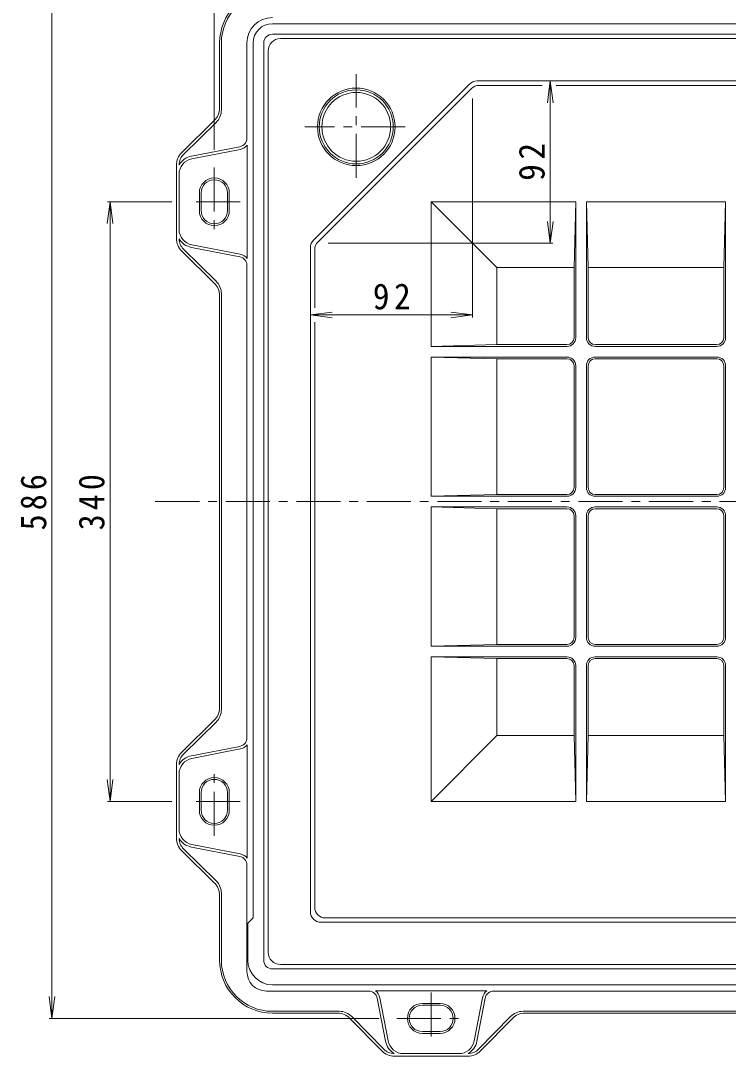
# Model space of a CAD drawing. Units: millimetres, scale not verified. Extents: x -960 to 840, y -688 to 698.
# Drawn here: x -721 to -319, y -385 to 203 of the extents above; entities that cross this region are included whole.
import ezdxf

# ---------------------------------------------------------------- set-up
doc = ezdxf.new("R2010")
doc.units = ezdxf.units.MM
doc.header["$LTSCALE"] = 5
doc.linetypes.add('CHAIN1', pattern=[8, 5, -1, 1, -1])
for name, color, linetype, lineweight in [('0-0_通り芯', 3, 'Continuous', 9), ('0-1_躯体', 2, 'Continuous', 9), ('0-4_その他', 7, 'Continuous', 9)]:
    doc.layers.add(name, color=color, linetype=linetype, lineweight=lineweight)
doc.styles.add('ＭＳ ゴシック', font='')
doc.styles.get('ＭＳ ゴシック').set_extended_font_data('MS Gothic')

msp = doc.modelspace()

# ---------------------------------------------------------------- linework, layer by layer
at = {"layer": '0-0_通り芯'}
for p, q in [((-573.49, 192.493), (-62.491, 192.493)), ((-580.49, 185.493), (-580.49, -325.507)), ((-554.733, 78.25), (-466.248, 166.736)), ((-462.005, 168.493), (-173.976, 168.493)), ((-460.938, 166.025), (-425.017, 166.025)), ((-417.067, 166.025), (-175.043, 166.025)), ((-552.265, 77.183), (-465.18, 164.268)), ((-450.67, 62.672), (-487.99, 99.993)), ((-405.991, 99.993), (-487.99, 99.993)), ((-487.99, 17.993), (-487.99, 99.993)), ((-406.991, 62.672), (-405.991, 99.993)), ((-405.991, 22.993), (-405.991, 99.993)), ((-398.991, 62.672), (-399.991, 99.993)), ((-399.991, 22.993), (-399.991, 99.993)), ((-320.991, 99.993), (-399.991, 99.993)), ((-321.99, 62.672), (-320.991, 99.993)), ((-320.991, 22.993), (-320.991, 99.993)), ((-556.49, -302.507), (-556.49, 74.008)), ((-554.022, 39.915), (-554.022, 72.94)), ((-406.991, 62.672), (-450.67, 62.672)), ((-450.67, 18.993), (-450.67, 62.672)), ((-406.991, 22.993), (-406.991, 62.672)), ((-321.99, 62.672), (-398.991, 62.672)), ((-398.991, 22.993), (-398.991, 62.672)), ((-321.99, 22.993), (-321.99, 62.672)), ((-554.022, -300.039), (-554.022, 31.708)), ((-450.67, 18.993), (-487.99, 17.993)), ((-410.991, 17.993), (-487.99, 17.993)), ((-410.991, 18.993), (-450.67, 18.993)), ((-325.99, 18.993), (-394.991, 18.993)), ((-325.99, 17.993), (-394.991, 17.993)), ((-487.99, 11.993), (-450.67, 10.993)), ((-410.991, 11.993), (-487.99, 11.993)), ((-487.99, -67.007), (-487.99, 11.993)), ((-325.99, 11.993), (-394.991, 11.993)), ((-450.67, -66.007), (-450.67, 10.993)), ((-410.991, 10.993), (-450.67, 10.993)), ((-406.991, -62.007), (-406.991, 6.993)), ((-405.991, -62.007), (-405.991, 6.993)), ((-399.991, -62.007), (-399.991, 6.993)), ((-398.991, -62.007), (-398.991, 6.993)), ((-325.99, 10.993), (-394.991, 10.993)), ((-321.99, -62.007), (-321.99, 6.993)), ((-320.991, -62.007), (-320.991, 6.993)), ((-450.67, -66.007), (-487.99, -67.007)), ((-410.991, -67.007), (-487.99, -67.007)), ((-410.991, -66.007), (-450.67, -66.007)), ((-394.991, -66.007), (-325.99, -66.007)), ((-394.991, -67.007), (-325.99, -67.007)), ((-450.67, -74.007), (-487.99, -73.007)), ((-410.991, -73.007), (-487.99, -73.007)), ((-487.99, -152.007), (-487.99, -73.007)), ((-450.67, -74.007), (-450.67, -151.007)), ((-410.991, -74.007), (-450.67, -74.007)), ((-394.991, -73.007), (-325.99, -73.007)), ((-394.991, -74.007), (-325.99, -74.007)), ((-406.991, -78.007), (-406.991, -147.007)), ((-405.991, -78.007), (-405.991, -147.007)), ((-399.991, -78.007), (-399.991, -147.007)), ((-398.991, -78.007), (-398.991, -147.007)), ((-321.99, -78.007), (-321.99, -147.007)), ((-320.991, -78.007), (-320.991, -147.007)), ((-487.99, -152.007), (-450.67, -151.007)), ((-410.991, -152.007), (-487.99, -152.007)), ((-410.991, -151.007), (-450.67, -151.007)), ((-325.99, -151.007), (-394.991, -151.007)), ((-325.99, -152.007), (-394.991, -152.007)), ((-450.67, -159.007), (-487.99, -158.007)), ((-410.991, -158.007), (-487.99, -158.007)), ((-487.99, -240.007), (-487.99, -158.007)), ((-325.99, -158.007), (-394.991, -158.007)), ((-450.67, -159.007), (-450.67, -202.686)), ((-410.991, -159.007), (-450.67, -159.007)), ((-406.991, -163.007), (-406.991, -202.686)), ((-405.991, -163.007), (-405.991, -240.007)), ((-399.991, -163.007), (-399.991, -240.007)), ((-398.991, -163.007), (-398.991, -202.686)), ((-325.99, -159.007), (-394.991, -159.007)), ((-321.99, -163.007), (-321.99, -202.686)), ((-320.991, -163.007), (-320.991, -240.007)), ((-450.67, -202.686), (-487.99, -240.007)), ((-406.991, -202.686), (-450.67, -202.686)), ((-406.991, -202.686), (-405.991, -240.007)), ((-398.991, -202.686), (-399.991, -240.007)), ((-321.99, -202.686), (-398.991, -202.686)), ((-321.99, -202.686), (-320.991, -240.007)), ((-405.991, -240.007), (-487.99, -240.007)), ((-320.991, -240.007), (-399.991, -240.007)), ((-550.491, -308.507), (-85.491, -308.507)), ((-548.023, -306.039), (-87.959, -306.039)), ((-573.49, -332.507), (-62.491, -332.507))]:
    msp.add_line(p, q, dxfattribs=at)
at = {"layer": '0-0_通り芯', "linetype": 'CHAIN1'}
for p, q in [((-530.491, 113.503), (-530.491, 172.302)), ((-502.749, 142.493), (-559.589, 142.493)), ((-644.477, -70.007), (7.415, -70.007))]:
    msp.add_line(p, q, dxfattribs=at)
at = {"layer": '0-0_通り芯'}
for radius in [22, 21, 19.5]:
    msp.add_circle((-530.491, 142.493), radius, dxfattribs=at)
for centre, radius, start, end in [((-573.49, 185.493), 7, 90, 180), ((-462.005, 162.493), 6, 90, 134.99933), ((-460.938, 160.025), 6, 90, 134.99933), ((-550.491, 74.008), 6, 135.00067, 180), ((-548.023, 72.94), 6, 135.00067, 180), ((-410.991, 22.993), 4, 270, 0), ((-410.991, 22.993), 5, 270, 0), ((-394.991, 22.993), 5, 180, 270), ((-394.991, 22.993), 4, 180, 270), ((-325.99, 22.993), 5, 270, 0), ((-325.99, 22.993), 4, 270, 0), ((-410.991, 6.993), 5, 0, 90), ((-394.991, 6.993), 5, 90, 180), ((-325.99, 6.993), 5, 0, 90), ((-410.991, 6.993), 4, 0, 90), ((-394.991, 6.993), 4, 90, 180), ((-325.99, 6.993), 4, 0, 90), ((-410.991, -62.007), 5, 270, 0), ((-410.991, -62.007), 4, 270, 0), ((-394.991, -62.007), 5, 180, 270), ((-394.991, -62.007), 4, 180, 270), ((-325.99, -62.007), 4, 270, 0), ((-325.99, -62.007), 5, 270, 0), ((-410.991, -78.007), 5, 0, 90), ((-410.991, -78.007), 4, 0, 90), ((-394.991, -78.007), 5, 90, 180), ((-394.991, -78.007), 4, 90, 180), ((-325.99, -78.007), 5, 0, 90), ((-325.99, -78.007), 4, 0, 90), ((-410.991, -147.007), 4, 270, 0), ((-410.991, -147.007), 5, 270, 0), ((-394.991, -147.007), 5, 180, 270), ((-394.991, -147.007), 4, 180, 270), ((-325.99, -147.007), 5, 270, 0), ((-325.99, -147.007), 4, 270, 0), ((-410.991, -163.007), 5, 0, 90), ((-394.991, -163.007), 5, 90, 180), ((-325.99, -163.007), 5, 0, 90), ((-410.991, -163.007), 4, 0, 90), ((-394.991, -163.007), 4, 90, 180), ((-325.99, -163.007), 4, 0, 90), ((-550.491, -302.507), 6, 180, 270), ((-548.023, -300.039), 6, 180, 270), ((-573.49, -325.507), 7, 180, 270)]:
    msp.add_arc(centre, radius, start, end, dxfattribs=at)
at = {"layer": '0-1_躯体'}
for p, q in [((-57.991, 200.993), (-577.991, 200.993)), ((-57.991, 194.993), (-577.991, 194.993)), ((-607.99, 189.993), (-607.99, 153.195)), ((-606.991, 189.993), (-606.991, 152.075)), ((-592.491, 136.116), (-592.491, 189.993)), ((-588.991, -306.007), (-588.991, 189.993)), ((-582.991, 189.993), (-582.991, -330.007)), ((-629.488, 127.934), (-610.993, 146.052)), ((-609.993, 144.932), (-628.439, 126.862)), ((-596.538, 131.207), (-623.991, 125.878)), ((-623.705, 124.406), (-596.252, 129.735)), ((-592.352, 132.135), (-592.352, 67.85)), ((-632.491, 120.79), (-632.491, 79.195)), ((-630.991, 115.571), (-630.991, 84.415)), ((-619.491, 104.993), (-619.491, 94.993)), ((-618.491, 104.993), (-618.491, 94.993)), ((-603.491, 104.993), (-603.491, 94.993)), ((-602.49, 104.993), (-602.49, 94.993)), ((-629.488, 72.052), (-610.993, 53.934)), ((-609.993, 55.054), (-628.439, 73.123)), ((-596.538, 68.778), (-623.991, 74.107)), ((-623.705, 75.58), (-596.252, 70.251)), ((-592.491, 63.87), (-592.491, -203.884)), ((-606.991, -187.924), (-606.991, 47.91)), ((-607.99, -186.804), (-607.99, 46.79)), ((-629.488, -212.066), (-610.993, -193.948)), ((-609.993, -195.068), (-628.439, -213.138)), ((-596.538, -208.793), (-623.991, -214.121)), ((-623.705, -215.594), (-596.252, -210.265)), ((-592.352, -272.149), (-592.352, -207.865)), ((-632.491, -260.804), (-632.491, -219.21)), ((-630.991, -255.585), (-630.991, -224.429)), ((-619.491, -245.007), (-619.491, -235.007)), ((-618.491, -245.007), (-618.491, -235.007)), ((-603.491, -245.007), (-603.491, -235.007)), ((-602.49, -245.007), (-602.49, -235.007)), ((-629.488, -267.948), (-610.993, -286.066)), ((-609.993, -284.946), (-628.439, -266.876)), ((-596.538, -271.221), (-623.991, -265.893)), ((-623.705, -264.42), (-596.252, -269.749)), ((-592.491, -336.509), (-592.491, -276.13)), ((-607.99, -330.007), (-607.99, -293.21)), ((-606.991, -330.007), (-606.991, -292.09)), ((-591.991, -309.007), (-588.991, -306.007)), ((-591.991, -330.007), (-591.991, -309.007)), ((-577.991, -335.007), (-57.99, -335.007)), ((-577.991, -344.007), (-57.99, -344.007)), ((-581.491, -347.509), (-523.531, -347.509)), ((-519.55, -347.37), (-456.431, -347.37)), ((-518.622, -351.556), (-513.876, -376.008)), ((-512.404, -375.722), (-517.15, -351.27)), ((-463.578, -375.722), (-458.831, -351.27)), ((-457.359, -351.556), (-462.105, -376.008)), ((-183.531, -347.509), (-452.45, -347.509)), ((-492.991, -354.507), (-482.99, -354.507)), ((-492.991, -355.507), (-482.99, -355.507)), ((-577.991, -359.007), (-540.073, -359.007)), ((-577.991, -360.007), (-541.193, -360.007)), ((-515.931, -381.505), (-534.05, -363.009)), ((-532.93, -362.009), (-514.86, -380.455)), ((-443.052, -362.009), (-461.121, -380.455)), ((-460.05, -381.505), (-441.931, -363.009)), ((-200.073, -359.007), (-435.908, -359.007)), ((-201.193, -360.007), (-434.788, -360.007)), ((-492.991, -370.507), (-482.99, -370.507)), ((-492.991, -371.507), (-482.99, -371.507)), ((-508.788, -384.507), (-467.193, -384.507)), ((-503.569, -383.007), (-472.412, -383.007))]:
    msp.add_line(p, q, dxfattribs=at)
at = {"layer": '0-1_躯体', "linetype": 'CHAIN1'}
for p, q in [((-610.991, 119.498), (-610.991, 81.068)), ((-596.312, 99.993), (-625.179, 99.993)), ((-610.991, -259.513), (-610.991, -221.082)), ((-596.312, -240.007), (-625.179, -240.007)), ((-487.991, -348.329), (-487.991, -377.196)), ((-507.496, -363.007), (-469.066, -363.007))]:
    msp.add_line(p, q, dxfattribs=at)
at = {"layer": '0-1_躯体'}
for centre, radius, start, end in [((-577.991, 189.993), 30, 90, 180), ((-577.991, 189.993), 29, 90, 180), ((-577.991, 189.993), 14.5, 90, 180), ((-577.991, 189.993), 11, 90, 180), ((-577.991, 189.993), 5, 90, 180), ((-617.99, 153.195), 10, 314.40933, 0), ((-616.991, 152.075), 10, 314.40973, 0), ((-597.49, 136.116), 5, 280.98485, 0), ((-597.49, 136.116), 6.5, 280.98485, 322.23773), ((-622.491, 120.79), 10, 134.40933, 180), ((-621.99, 115.571), 9, 100.98431, 180), ((-622.491, 120.79), 8.5, 134.40933, 178.70125), ((-621.99, 115.571), 10.5, 100.98431, 148.97437), ((-610.991, 104.993), 8.5, 0, 180), ((-610.991, 104.993), 7.5, 0, 180), ((-610.991, 94.993), 8.5, 180, 0), ((-610.991, 94.993), 7.5, 180, 0), ((-621.99, 84.415), 9, 180, 259.01569), ((-622.491, 79.195), 10, 180, 225.59067), ((-622.491, 79.195), 8.5, 181.29875, 225.59067), ((-621.99, 84.415), 10.5, 211.02563, 259.01569), ((-597.49, 63.87), 5, 0, 79.01515), ((-597.49, 63.87), 6.5, 37.76227, 79.01515), ((-617.99, 46.79), 10, 0, 45.59067), ((-616.991, 47.91), 10, 0, 45.59027), ((-617.99, -186.804), 10, 314.40933, 0), ((-616.991, -187.924), 10, 314.40973, 0), ((-597.49, -203.884), 5, 280.98485, 0), ((-597.49, -203.884), 6.5, 280.98485, 322.23773), ((-622.491, -219.21), 10, 134.40933, 180), ((-621.99, -224.429), 9, 100.98431, 180), ((-622.491, -219.21), 8.5, 134.40933, 178.70125), ((-621.99, -224.429), 10.5, 100.98431, 148.97437), ((-610.991, -235.007), 8.5, 0, 180), ((-610.991, -235.007), 7.5, 0, 180), ((-610.991, -245.007), 8.5, 180, 0), ((-610.991, -245.007), 7.5, 180, 0), ((-621.99, -255.585), 9, 180, 259.01569), ((-622.491, -260.804), 10, 180, 225.59067), ((-622.491, -260.804), 8.5, 181.29875, 225.59067), ((-621.99, -255.585), 10.5, 211.02563, 259.01569), ((-597.49, -276.13), 6.5, 37.76227, 79.01515), ((-597.49, -276.13), 5, 0, 79.01515), ((-617.99, -293.21), 10, 0, 45.59067), ((-616.991, -292.09), 10, 0, 45.59027), ((-577.991, -330.007), 30, 180, 270), ((-577.991, -330.007), 29, 180, 270), ((-577.991, -330.007), 14, 180, 270), ((-577.991, -330.007), 5, 180, 270), ((-581.491, -336.509), 11, 180, 270), ((-523.531, -352.509), 5, 10.98474, 90), ((-523.531, -352.509), 6.5, 10.9845, 52.23773), ((-452.45, -352.509), 6.5, 127.76227, 169.0155), ((-452.45, -352.509), 5, 90, 169.01526), ((-492.991, -363.007), 8.5, 90, 270), ((-492.991, -363.007), 7.5, 90, 270), ((-482.99, -363.007), 8.5, 270, 90), ((-482.99, -363.007), 7.5, 270, 90), ((-541.193, -370.007), 10, 44.40933, 90), ((-540.073, -369.007), 10, 44.40973, 90), ((-435.908, -369.007), 10, 90, 135.59027), ((-434.788, -370.007), 10, 90, 135.59067), ((-503.569, -374.007), 9, 190.98431, 270), ((-472.412, -374.007), 9, 270, 349.01569), ((-508.788, -374.507), 10, 224.40933, 270), ((-508.788, -374.507), 8.5, 224.40933, 268.70125), ((-503.569, -374.007), 10.5, 190.98431, 238.97437), ((-467.193, -374.507), 10, 270, 315.59067), ((-472.412, -374.007), 10.5, 301.02563, 349.01569), ((-467.193, -374.507), 8.5, 271.29875, 315.59067)]:
    msp.add_arc(centre, radius, start, end, dxfattribs=at)
at = {"layer": '0-4_その他'}
for p, q in [((-610.991, 316.583), (-610.991, 129.498)), ((-703.081, -363.007), (-703.081, 222.993)), ((-420.458, 168.493), (-422.089, 156.1)), ((-420.458, 76.493), (-420.458, 168.493)), ((-420.458, 168.493), (-418.826, 156.1)), ((-464.491, 34.319), (-464.491, 158.493)), ((-670.117, 99.993), (-671.748, 87.6)), ((-671.617, 99.993), (-635.179, 99.993)), ((-670.117, -240.007), (-670.117, 99.993)), ((-670.117, 99.993), (-668.485, 87.6)), ((-420.458, 76.493), (-422.089, 88.886)), ((-420.458, 76.493), (-418.826, 88.886)), ((-418.958, 76.493), (-546.491, 76.493)), ((-556.491, 35.819), (-544.097, 37.45)), ((-556.491, 35.819), (-544.097, 34.187)), ((-464.491, 35.819), (-476.884, 34.187)), ((-670.117, -240.007), (-671.748, -227.614)), ((-670.117, -240.007), (-668.485, -227.614)), ((-671.617, -240.007), (-635.179, -240.007)), ((-703.081, -363.007), (-704.712, -350.614)), ((-703.081, -363.007), (-701.449, -350.614)), ((-704.581, -363.007), (-517.496, -363.007))]:
    msp.add_line(p, q, dxfattribs=at)
msp.add_lwpolyline([(-556.491, 35.819), (-464.491, 35.819), (-476.884, 37.45)], dxfattribs=at)

# ---------------------------------------------------------------- texts
at = {"layer": '0-4_その他', "color": 2, "char_height": 14.66, "attachment_point": 7, "rotation": 90, "style": 'ＭＳ ゴシック'}
for s, insert in [('\\T1.27;\\W0.95;92', (-423.458, 111.868)), ('\\T1.27;\\W0.9;586', (-706.081, -86.257)), ('\\T1.27;\\W0.9;340', (-673.117, -86.257))]:
    msp.add_mtext(s, dxfattribs=dict(at, insert=insert))
at = {"layer": '0-4_その他', "color": 2, "insert": (-521.116, 38.819), "char_height": 14.66, "attachment_point": 7, "style": 'ＭＳ ゴシック'}
msp.add_mtext('\\T1.27;\\W0.95;92', dxfattribs=at)

doc.saveas('drawing.dxf')
